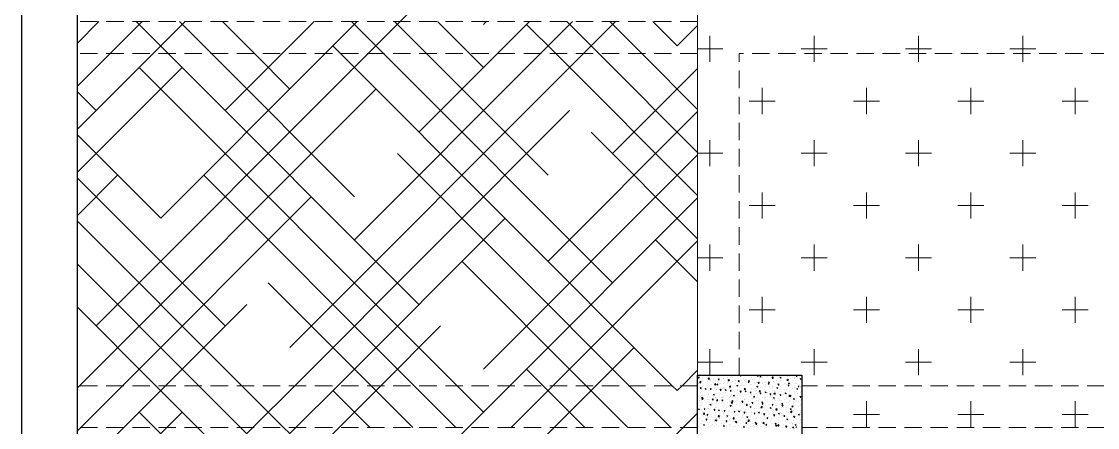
# Model space of a CAD drawing. Header units: millimetres. Extents: x 331487 to 517269, y 198509 to 399936.
# Drawn here: x 382806 to 390540, y 387249 to 390164 of the extents above; entities that cross this region are included whole.
import ezdxf

# ---------------------------------------------------------------- set-up
doc = ezdxf.new("R2010")
doc.units = ezdxf.units.MM
doc.header["$MEASUREMENT"] = 0
doc.linetypes.add('DASHED', pattern=[0.75, 0.5, -0.25])
doc.linetypes.add('DASHED2', pattern=[0.375, 0.25, -0.125])
doc.layers.add('9th_Sunk', color=251, linetype='DASHED', lineweight=5)
doc.layers.add('BEAM', color=1, linetype='Continuous', lineweight=5)
doc.layers.add('COLUMN', color=6, linetype='Continuous')

msp = doc.modelspace()

# ---------------------------------------------------------------- linework, layer by layer
at = {"layer": '9th_Sunk', "linetype": 'Continuous'}
for p, q in [((385528, 390164), (385816.8, 390452.9)), ((383205.7, 390007.3), (383362.4, 390164)), ((383441.8, 389934), (383671.8, 390164)), ((383860.9, 389934), (383630.9, 390164)), ((383751.2, 389934), (383981.2, 390164)), ((384170.2, 389934), (383940.2, 390164)), ((384479.6, 389934), (384249.6, 390164)), ((384679.2, 389934), (384909.2, 390164)), ((384988.6, 389934), (385218.6, 390164)), ((385407.7, 389934), (385177.7, 390164)), ((385298, 389934), (385528, 390164)), ((385717, 389934), (385487, 390164)), ((386026.4, 389934), (385796.4, 390164)), ((386126.2, 390143.6), (386146.7, 390164)), ((386226, 389934), (386456, 390164)), ((386645.1, 389934), (386435.6, 390143.6)), ((386535.4, 389934), (386765.4, 390164)), ((386954.5, 389934), (386724.5, 390164)), ((386844.7, 389934), (387074.7, 390164)), ((387263.8, 389934), (387033.8, 390164)), ((387518.3, 389988.9), (387343.2, 390164)), ((387518.3, 389988.9), (387665.1, 390135.7)), ((385098.3, 389934), (385043.5, 389988.9)), ((383205.7, 389697.9), (383441.8, 389934)), ((383205.7, 389388.5), (383751.2, 389934)), ((383342, 387978.1), (385298, 389934)), ((383806, 388751.5), (384988.6, 389934)), ((385662.2, 388132.7), (383860.9, 389934)), ((385198.1, 388906.1), (384170.2, 389934)), ((384270.1, 389524.8), (384679.2, 389934)), ((384734.1, 389679.5), (384479.6, 389934)), ((384734.1, 387823.4), (386844.7, 389934)), ((387483.3, 387549), (385098.3, 389934)), ((385198.1, 388596.8), (386535.4, 389934)), ((387054.3, 388287.4), (385407.7, 389934)), ((385662.2, 389370.2), (386226, 389934)), ((386590.2, 389060.8), (385717, 389934)), ((386126.2, 389834.2), (386026.4, 389934)), ((387665.1, 388914), (386645.1, 389934)), ((387665.1, 389223.4), (386954.5, 389934)), ((387665.1, 389532.7), (387263.8, 389934)), ((383205.7, 389079.2), (383960.7, 389834.2)), ((385936.5, 387549), (383651.3, 389834.2)), ((387054.3, 389215.5), (387665.1, 389826.3)), ((383342, 389524.8), (383205.7, 389661.2)), ((383222.3, 387549), (385352.8, 389679.5)), ((384769.1, 387549), (386744.9, 389524.8)), ((386590.2, 388442.1), (387665.1, 389517)), ((383806, 388751.5), (383205.7, 389351.8)), ((387665.1, 388604.6), (386899.6, 389370.2)), ((387174, 387549), (385507.5, 389215.5)), ((386126.2, 387668.7), (387665.1, 389207.6)), ((383205.7, 388769.8), (383496.7, 389060.8)), ((384270.1, 387978.1), (383205.7, 389042.4)), ((385627.2, 387549), (384115.4, 389060.8)), ((383531.7, 387549), (384888.8, 388906.1)), ((386315.9, 387549), (387665.1, 388898.3)), ((384389.7, 387549), (383205.7, 388733.1)), ((385078.5, 387549), (386280.9, 388751.5)), ((386625.3, 387549), (387665.1, 388588.9)), ((387665.1, 388295.3), (387363.6, 388596.8)), ((384080.4, 387549), (383205.7, 388423.7)), ((386864.6, 387549), (385971.5, 388442.1)), ((385317.8, 387549), (384579.4, 388287.4)), ((383771, 387549), (383205.7, 388114.4)), ((383841, 387549), (384424.7, 388132.7)), ((385387.8, 387549), (385816.8, 387978.1)), ((386934.6, 387549), (387209, 387823.4)), ((386555.2, 387549), (386435.6, 387668.7)), ((387553.3, 387549), (387665.1, 387660.8)), ((383205.7, 387532.4), (383222.3, 387549)), ((383231.7, 387249), (383531.7, 387549)), ((383541, 387249), (383841, 387549)), ((384071, 387249), (383771, 387549)), ((384380.4, 387249), (384080.4, 387549)), ((384689.7, 387249), (384389.7, 387549)), ((384469.1, 387249), (384769.1, 387549)), ((384778.5, 387249), (385078.5, 387549)), ((385087.8, 387249), (385387.8, 387549)), ((385617.8, 387249), (385317.8, 387549)), ((385927.2, 387249), (385627.2, 387549)), ((386126.2, 387359.3), (385936.5, 387549)), ((386015.9, 387249), (386315.9, 387549)), ((386325.3, 387249), (386625.3, 387549)), ((386855.2, 387249), (386555.2, 387549)), ((386634.6, 387249), (386934.6, 387549)), ((387164.6, 387249), (386864.6, 387549)), ((387474, 387249), (387174, 387549)), ((387518.3, 387514), (387483.3, 387549)), ((387518.3, 387514), (387553.3, 387549)), ((385308.4, 387249), (385043.5, 387514)), ((383761.6, 387249), (383651.3, 387359.3)), ((383850.4, 387249), (383960.7, 387359.3)), ((387562.7, 387249), (387665.1, 387351.5)), ((383205.7, 387223), (383231.7, 387249)), ((383205.7, 386913.7), (383541, 387249)), ((383205.7, 386604.3), (383850.4, 387249)), ((383342, 385503.2), (385087.8, 387249)), ((386121.6, 384889), (383761.6, 387249)), ((383806, 386276.6), (384778.5, 387249)), ((385662.2, 385657.9), (384071, 387249)), ((384270.1, 387050), (384469.1, 387249)), ((385198.1, 386431.3), (384380.4, 387249)), ((384734.1, 387204.7), (384689.7, 387249)), ((384734.1, 385348.5), (386634.6, 387249)), ((385662.2, 386895.3), (386015.9, 387249)), ((387054.3, 386740.6), (387562.7, 387249))]:
    msp.add_line(p, q, dxfattribs=at)
at = {"layer": 'BEAM', "ltscale": 750}
msp.add_line((387665.1, 387624), (387665.1, 395051.5), dxfattribs=at)
at = {"layer": 'BEAM', "linetype": 'DASHED2', "ltscale": 500}
for p, q in [((387665.1, 390164), (383205.7, 390164)), ((387665.1, 389934), (383205.7, 389934)), ((395120.1, 389934), (387965.1, 389934)), ((387965.1, 387624), (387965.1, 389934)), ((387665.1, 387549), (383205.7, 387549)), ((393590.1, 387549), (388415.1, 387549)), ((387665.1, 387249), (383205.7, 387249)), ((393590.1, 387249), (388415.1, 387249))]:
    msp.add_line(p, q, dxfattribs=at)
at = {"layer": 'BEAM', "color": 253, "linetype": 'Continuous', "ltscale": 750}
for p, q in [((387753.6, 389874.5), (387753.6, 390062)), ((388503.6, 389934), (388503.6, 390062)), ((389253.6, 389934), (389253.6, 390062)), ((390003.6, 389934), (390003.6, 390062)), ((387665.1, 389968.2), (387847.3, 389968.2)), ((388409.8, 389968.2), (388597.3, 389968.2)), ((389159.8, 389968.2), (389347.3, 389968.2)), ((389909.8, 389968.2), (390097.3, 389968.2)), ((388503.6, 389874.5), (388503.6, 389934)), ((389253.6, 389874.5), (389253.6, 389934)), ((390003.6, 389874.5), (390003.6, 389934)), ((388128.6, 389499.5), (388128.6, 389687)), ((388878.6, 389499.5), (388878.6, 389687)), ((389628.6, 389499.5), (389628.6, 389687)), ((390378.6, 389499.5), (390378.6, 389687)), ((388034.8, 389593.2), (388222.3, 389593.2)), ((388784.8, 389593.2), (388972.3, 389593.2)), ((389534.8, 389593.2), (389722.3, 389593.2)), ((390284.8, 389593.2), (390472.3, 389593.2)), ((387753.6, 389124.5), (387753.6, 389312)), ((388503.6, 389124.5), (388503.6, 389312)), ((389253.6, 389124.5), (389253.6, 389312)), ((390003.6, 389124.5), (390003.6, 389312)), ((387665.1, 389218.2), (387847.3, 389218.2)), ((388409.8, 389218.2), (388597.3, 389218.2)), ((389159.8, 389218.2), (389347.3, 389218.2)), ((389909.8, 389218.2), (390097.3, 389218.2)), ((388128.6, 388749.5), (388128.6, 388937)), ((388878.6, 388749.5), (388878.6, 388937)), ((389628.6, 388749.5), (389628.6, 388937)), ((390378.6, 388749.5), (390378.6, 388937)), ((388034.8, 388843.2), (388222.3, 388843.2)), ((388784.8, 388843.2), (388972.3, 388843.2)), ((389534.8, 388843.2), (389722.3, 388843.2)), ((390284.8, 388843.2), (390472.3, 388843.2)), ((387753.6, 388374.5), (387753.6, 388562)), ((388503.6, 388374.5), (388503.6, 388562)), ((389253.6, 388374.5), (389253.6, 388562)), ((390003.6, 388374.5), (390003.6, 388562)), ((387665.1, 388468.2), (387847.3, 388468.2)), ((388409.8, 388468.2), (388597.3, 388468.2)), ((389159.8, 388468.2), (389347.3, 388468.2)), ((389909.8, 388468.2), (390097.3, 388468.2)), ((388128.6, 387999.5), (388128.6, 388187)), ((388878.6, 387999.5), (388878.6, 388187)), ((389628.6, 387999.5), (389628.6, 388187)), ((390378.6, 387999.5), (390378.6, 388187)), ((388034.8, 388093.2), (388222.3, 388093.2)), ((388784.8, 388093.2), (388972.3, 388093.2)), ((389534.8, 388093.2), (389722.3, 388093.2)), ((390284.8, 388093.2), (390472.3, 388093.2)), ((387753.6, 387624.5), (387753.6, 387812)), ((388503.6, 387624.5), (388503.6, 387812)), ((389253.6, 387624.5), (389253.6, 387812)), ((390003.6, 387624.5), (390003.6, 387812)), ((387665.1, 387718.2), (387847.3, 387718.2)), ((388409.8, 387718.2), (388597.3, 387718.2)), ((389159.8, 387718.2), (389347.3, 387718.2)), ((389909.8, 387718.2), (390097.3, 387718.2)), ((388878.6, 387249.5), (388878.6, 387437)), ((389628.6, 387249.5), (389628.6, 387437)), ((390378.6, 387249.5), (390378.6, 387437)), ((388784.8, 387343.2), (388972.3, 387343.2)), ((389534.8, 387343.2), (389722.3, 387343.2)), ((390284.8, 387343.2), (390472.3, 387343.2))]:
    msp.add_line(p, q, dxfattribs=at)
at = {"layer": 'COLUMN'}
for p, q in [((382805.7, 395451.5), (382805.7, 362605.5)), ((383205.7, 395051.5), (383205.7, 362995.9)), ((387665.1, 387624), (388415.1, 387624)), ((387665.1, 387174), (387665.1, 387624)), ((388415.1, 387624), (388415.1, 387174))]:
    msp.add_line(p, q, dxfattribs=at)
at = {"layer": 'COLUMN', "color": 2, "linetype": 'Continuous'}
for p, q in [((387801.6, 387623.4), (387801.6, 387623.4)), ((387972.1, 387623), (387974.9, 387624)), ((387977.1, 387619.6), (387978.6, 387624)), ((388042.2, 387623.7), (388042.2, 387623.7)), ((388093.9, 387620.7), (388097.1, 387624)), ((388102.8, 387619.3), (388102.3, 387624)), ((388307.1, 387624), (388308.2, 387623.9)), ((388308.2, 387623.9), (388308.2, 387624)), ((388373.9, 387618.2), (388378.8, 387623.9)), ((388379.9, 387617.7), (388378.7, 387623.9)), ((387665.1, 387568.3), (387667.4, 387569.2)), ((387665.1, 387563.3), (387665.4, 387563.1)), ((387665.3, 387563.1), (387667.4, 387569.2)), ((387666.7, 387546.2), (387666.7, 387546.2)), ((387670.2, 387575), (387670.2, 387575)), ((387670.5, 387605.7), (387675.4, 387611.5)), ((387670.5, 387605.7), (387676.5, 387605.2)), ((387676.5, 387605.2), (387675.4, 387611.5)), ((387679.6, 387569.3), (387679.6, 387569.3)), ((387680.3, 387572.9), (387688.1, 387581)), ((387680.3, 387572.9), (387689.2, 387571.6)), ((387681.5, 387620.1), (387681.5, 387620.1)), ((387689.2, 387571.6), (387688.1, 387581.1)), ((387693, 387585.6), (387693, 387585.6)), ((387698.6, 387576.7), (387698.6, 387576.7)), ((387699.8, 387610), (387699.8, 387610)), ((387702.5, 387586.2), (387702.5, 387586.2)), ((387703.5, 387547.3), (387703.5, 387547.3)), ((387723.5, 387572.7), (387723.5, 387572.7)), ((387729.9, 387554.5), (387729.9, 387554.5)), ((387737.9, 387579.3), (387737.9, 387579.3)), ((387742.3, 387599.4), (387747.1, 387605.2)), ((387742.3, 387599.4), (387748.2, 387598.9)), ((387744.4, 387598.7), (387751.4, 387601.4)), ((387744.4, 387598.7), (387749.4, 387595.4)), ((387748.2, 387598.9), (387747.1, 387605.2)), ((387748.7, 387550.4), (387748.7, 387550.4)), ((387749.4, 387595.4), (387751.4, 387601.4)), ((387749.9, 387583.7), (387749.9, 387583.7)), ((387751.1, 387617), (387751.1, 387617)), ((387754.9, 387557.8), (387754.9, 387557.8)), ((387755.8, 387583.9), (387755.8, 387583.9)), ((387756.2, 387593.9), (387756.2, 387593.9)), ((387761.8, 387557.3), (387761.8, 387557.3)), ((387776.9, 387570.5), (387776.9, 387570.5)), ((387781.2, 387597.2), (387781.2, 387597.2)), ((387787, 387556.4), (387794.8, 387564.5)), ((387787, 387556.4), (387795.9, 387555)), ((387792.8, 387562.8), (387792.8, 387562.8)), ((387795.9, 387555), (387794.8, 387564.5)), ((387796.2, 387589.3), (387796.2, 387589.3)), ((387799.2, 387556.8), (387799.2, 387556.8)), ((387800.4, 387590.1), (387800.4, 387590.1)), ((387804.1, 387558.5), (387811.1, 387561.2)), ((387804.1, 387558.5), (387809.1, 387555.1)), ((387809.1, 387555.1), (387811.1, 387561.2)), ((387809.2, 387581.7), (387809.2, 387581.7)), ((387814, 387593.2), (387818.8, 387598.9)), ((387814, 387593.2), (387820, 387592.6)), ((387820, 387592.6), (387818.8, 387598.9)), ((387819.1, 387602.2), (387819.1, 387602.2)), ((387820.2, 387567.3), (387820.2, 387567.3)), ((387830.3, 387568.2), (387830.3, 387568.2)), ((387851.1, 387564.3), (387851.1, 387564.3)), ((387852.4, 387597.6), (387852.4, 387597.6)), ((387854.5, 387599.3), (387854.5, 387599.3)), ((387855.9, 387571.1), (387855.9, 387571.1)), ((387862.6, 387579.4), (387862.6, 387579.4)), ((387878.5, 387577.4), (387878.5, 387577.4)), ((387881, 387574.4), (387881, 387574.4)), ((387882.2, 387610.5), (387882.2, 387610.5)), ((387883.7, 387566), (387883.7, 387566)), ((387885.7, 387586.9), (387890.5, 387592.6)), ((387885.7, 387586.9), (387891.7, 387586.4)), ((387888.1, 387590.7), (387895.1, 387593.4)), ((387888.1, 387590.7), (387893.1, 387587.4)), ((387891.7, 387586.4), (387890.5, 387592.6)), ((387893.1, 387587.4), (387895.1, 387593.4)), ((387893.7, 387539.8), (387901.5, 387547.9)), ((387902.6, 387538.5), (387901.5, 387548)), ((387902.5, 387571.4), (387902.5, 387571.4)), ((387903.7, 387604.7), (387903.7, 387604.7)), ((387907.3, 387613.8), (387907.3, 387613.8)), ((387912.8, 387609.3), (387912.8, 387609.3)), ((387916, 387577.1), (387916, 387577.1)), ((387918.8, 387579.4), (387918.8, 387579.4)), ((387936.8, 387587.4), (387936.8, 387587.4)), ((387937.1, 387563.7), (387937.1, 387563.7)), ((387945.1, 387618.8), (387945.1, 387618.8)), ((387947.8, 387550.5), (387954.8, 387553.1)), ((387947.8, 387550.5), (387952.8, 387547.1)), ((387952.8, 387547.1), (387954.8, 387553.1)), ((387953, 387577.8), (387953, 387577.8)), ((387954.2, 387611.1), (387954.2, 387611.1)), ((387955.7, 387548.2), (387955.7, 387548.2)), ((387957.4, 387580.6), (387962.3, 387586.4)), ((387957.4, 387580.6), (387963.4, 387580.1)), ((387963.4, 387580.1), (387962.3, 387586.4)), ((387969.4, 387574.9), (387969.4, 387574.9)), ((387971.2, 387619.3), (387971.2, 387619.3)), ((387972.1, 387623), (387977.1, 387619.6)), ((387975, 387552.4), (387975, 387552.4)), ((387980.7, 387551.5), (387980.7, 387551.5)), ((387982, 387587.7), (387982, 387587.7)), ((387990.4, 387561.5), (387990.4, 387561.5)), ((387995.1, 387597.4), (387995.1, 387597.4)), ((388003.7, 387552), (388003.7, 387552)), ((388004.9, 387585.3), (388004.9, 387585.3)), ((388006.2, 387618.6), (388006.2, 387618.6)), ((388007, 387591), (388007, 387591)), ((388018.6, 387556.5), (388018.6, 387556.5)), ((388022.7, 387572.6), (388022.7, 387572.6)), ((388029.2, 387574.3), (388034, 387580.1)), ((388029.2, 387574.3), (388035.2, 387573.8)), ((388031.8, 387582.7), (388038.8, 387585.4)), ((388031.8, 387582.7), (388036.8, 387579.4)), ((388033.3, 387562.4), (388033.3, 387562.4)), ((388035.2, 387573.8), (388034, 387580.1)), ((388036.8, 387579.4), (388038.8, 387585.4)), ((388043.8, 387559.2), (388043.8, 387559.2)), ((388044.9, 387596), (388044.9, 387596)), ((388053.4, 387607.4), (388053.4, 387607.4)), ((388055.1, 387559), (388055.1, 387559)), ((388056.3, 387592.3), (388056.3, 387592.3)), ((388076.1, 387570.4), (388076.1, 387570.4)), ((388081.7, 387564.8), (388081.7, 387564.8)), ((388091.6, 387572.4), (388091.6, 387572.4)), ((388093.9, 387620.7), (388102.8, 387619.3)), ((388095.6, 387621.5), (388095.6, 387621.5)), ((388097.2, 387556.9), (388097.2, 387556.9)), ((388100.9, 387568.1), (388105.7, 387573.8)), ((388100.9, 387568.1), (388106.9, 387567.5)), ((388105.6, 387565.4), (388105.6, 387565.4)), ((388106.9, 387567.5), (388105.7, 387573.8)), ((388106.8, 387598.7), (388106.8, 387598.7)), ((388106.8, 387568.1), (388106.8, 387568.1)), ((388108.1, 387604.3), (388108.1, 387604.3)), ((388111.8, 387617.4), (388111.8, 387617.4)), ((388115.8, 387615), (388122.8, 387617.7)), ((388115.8, 387615), (388120.8, 387611.6)), ((388120.8, 387611.6), (388122.8, 387617.7)), ((388129.5, 387568.1), (388129.5, 387568.1)), ((388133.1, 387607.6), (388133.1, 387607.6)), ((388144.7, 387573.1), (388144.7, 387573.1)), ((388149, 387619.2), (388149, 387619.2)), ((388150, 387582.4), (388150, 387582.4)), ((388150.6, 387554.7), (388150.6, 387554.7)), ((388157.5, 387572.9), (388157.5, 387572.9)), ((388158.7, 387606.2), (388158.7, 387606.2)), ((388171, 387612.6), (388171, 387612.6)), ((388172.6, 387561.8), (388177.4, 387567.5)), ((388172.6, 387561.8), (388178.6, 387561.3)), ((388175.5, 387574.7), (388182.5, 387577.4)), ((388175.5, 387574.7), (388180.5, 387571.3)), ((388178.6, 387561.3), (388177.4, 387567.5)), ((388180.5, 387571.3), (388182.5, 387577.4)), ((388182.9, 387565.9), (388182.9, 387565.9)), ((388200.6, 387604.1), (388208.4, 387612.3)), ((388200.6, 387604.1), (388209.5, 387602.8)), ((388202.4, 387617), (388202.4, 387617)), ((388204, 387552.4), (388204, 387552.4)), ((388207.6, 387546.7), (388207.6, 387546.7)), ((388207.8, 387581.4), (388207.8, 387581.4)), ((388208.3, 387592.4), (388208.3, 387592.4)), ((388209.5, 387602.8), (388208.4, 387612.3)), ((388208.9, 387580), (388208.9, 387580)), ((388210.1, 387613.3), (388210.1, 387613.3)), ((388232.8, 387584.7), (388232.8, 387584.7)), ((388234.1, 387620.9), (388234.1, 387620.9)), ((388236.3, 387563.6), (388236.3, 387563.6)), ((388244.4, 387555.5), (388249.2, 387561.3)), ((388244.4, 387555.5), (388250.3, 387555)), ((388244.4, 387550.3), (388244.4, 387550.3)), ((388250.3, 387555), (388249.2, 387561.3)), ((388255.7, 387614.7), (388255.7, 387614.7)), ((388257.4, 387550.2), (388257.4, 387550.2)), ((388258.2, 387553.1), (388258.2, 387553.1)), ((388259.4, 387586.4), (388259.4, 387586.4)), ((388259.6, 387607), (388266.6, 387609.6)), ((388259.6, 387607), (388264.5, 387603.6)), ((388260.6, 387619.7), (388260.6, 387619.7)), ((388264.5, 387603.6), (388266.6, 387609.6)), ((388266.6, 387602.4), (388266.6, 387602.4)), ((388270.7, 387589.7), (388270.7, 387589.7)), ((388289.7, 387561.4), (388289.7, 387561.4)), ((388307.4, 387587.6), (388315.1, 387595.7)), ((388307.4, 387587.6), (388316.3, 387586.2)), ((388307.6, 387558.6), (388307.6, 387558.6)), ((388309.1, 387612.5), (388309.1, 387612.5)), ((388310.1, 387560.6), (388310.1, 387560.6)), ((388310.7, 387547.9), (388310.7, 387547.9)), ((388311.3, 387593.9), (388311.3, 387593.9)), ((388316.3, 387586.2), (388315.2, 387595.7)), ((388316.1, 387549.2), (388320.9, 387555)), ((388316.1, 387549.2), (388322.1, 387548.7)), ((388319.2, 387566.7), (388326.3, 387569.4)), ((388319.2, 387566.7), (388324.2, 387563.3)), ((388320.8, 387552.8), (388320.8, 387552.8)), ((388322.1, 387548.7), (388320.9, 387555)), ((388324.2, 387563.3), (388326.2, 387569.4)), ((388324.9, 387612.4), (388324.9, 387612.4)), ((388332.6, 387561.9), (388332.6, 387561.9)), ((388333.9, 387598), (388333.9, 387598)), ((388343, 387559.1), (388343, 387559.1)), ((388358.9, 387601.3), (388358.9, 387601.3)), ((388361.4, 387567.6), (388361.4, 387567.6)), ((388362.5, 387610.2), (388362.5, 387610.2)), ((388362.7, 387600.9), (388362.7, 387600.9)), ((388370.5, 387566.9), (388370.5, 387566.9)), ((388373.9, 387618.2), (388379.9, 387617.7)), ((388379.1, 387562.8), (388379.1, 387562.8)), ((388383.2, 387622.4), (388383.2, 387622.4)), ((388387.8, 387543), (388392.6, 387548.7)), ((388393.8, 387542.4), (388392.6, 387548.7)), ((388396.4, 387556.8), (388396.4, 387556.8)), ((388396.8, 387606.3), (388396.8, 387606.3)), ((388403.3, 387598.9), (388410.3, 387601.6)), ((388403.3, 387598.9), (388408.2, 387595.6)), ((388408.2, 387595.6), (388410.3, 387601.6)), ((388411.9, 387574), (388411.9, 387574)), ((388413.2, 387607.3), (388413.2, 387607.3)), ((388414.1, 387571), (388415.1, 387572.1)), ((388414.1, 387571), (388415.1, 387570.9)), ((387677.3, 387475.6), (387677.3, 387475.6)), ((387682.6, 387535.3), (387682.6, 387535.3)), ((387683.4, 387502.3), (387683.4, 387502.3)), ((387684.2, 387470.8), (387684.2, 387470.8)), ((387684.4, 387530.5), (387689.2, 387536.2)), ((387684.4, 387530.5), (387690.4, 387530)), ((387690.4, 387530), (387689.2, 387536.2)), ((387694.9, 387476.8), (387694.9, 387476.8)), ((387696.1, 387510.1), (387696.1, 387510.1)), ((387697.4, 387543.4), (387697.4, 387543.4)), ((387702.3, 387478.9), (387702.3, 387478.9)), ((387703.6, 387515.1), (387703.6, 387515.1)), ((387716.5, 387482), (387716.5, 387482)), ((387720.1, 387526.2), (387727.1, 387528.9)), ((387720.1, 387526.2), (387725, 387522.9)), ((387725, 387522.9), (387727.1, 387528.9)), ((387728.6, 387518.3), (387728.6, 387518.3)), ((387735.9, 387533.1), (387735.9, 387533.1)), ((387737.5, 387468.5), (387737.5, 387468.5)), ((387740.2, 387483.9), (387740.2, 387483.9)), ((387741.7, 387512.3), (387741.7, 387512.3)), ((387746.3, 387483.9), (387746.3, 387483.9)), ((387747.5, 387517.1), (387747.5, 387517.1)), ((387756.1, 387524.2), (387761, 387530)), ((387756.1, 387524.2), (387762.1, 387523.7)), ((387762.1, 387523.7), (387761, 387530)), ((387766.5, 387523.3), (387766.5, 387523.3)), ((387769.8, 387479.7), (387769.8, 387479.7)), ((387779.8, 387486), (387786.8, 387488.6)), ((387779.8, 387486), (387784.7, 387482.6)), ((387784.7, 387482.6), (387786.8, 387488.6)), ((387789.3, 387530.8), (387789.3, 387530.8)), ((387796.8, 387490.3), (387796.8, 387490.3)), ((387798, 387523.5), (387798, 387523.5)), ((387800, 387522.3), (387800, 387522.3)), ((387803.3, 387492.2), (387803.3, 387492.2)), ((387823.2, 387477.5), (387823.2, 387477.5)), ((387827.9, 387517.9), (387832.7, 387523.7)), ((387827.9, 387517.9), (387833.8, 387517.4)), ((387828.4, 387495.5), (387828.4, 387495.5)), ((387829.6, 387531.6), (387829.6, 387531.6)), ((387833.8, 387517.4), (387832.7, 387523.7)), ((387842.7, 387528.6), (387842.7, 387528.6)), ((387848.7, 387497.8), (387848.7, 387497.8)), ((387849.9, 387531), (387849.9, 387531)), ((387854.2, 387472.7), (387854.2, 387472.7)), ((387854.7, 387534.9), (387854.7, 387534.9)), ((387858.4, 387532.3), (387858.4, 387532.3)), ((387863.8, 387518.2), (387870.8, 387520.9)), ((387863.8, 387518.2), (387868.8, 387514.9)), ((387866.2, 387500.5), (387866.2, 387500.5)), ((387868.8, 387514.8), (387870.8, 387520.9)), ((387876.6, 387475.2), (387876.6, 387475.2)), ((387892.5, 387539.9), (387892.5, 387539.9)), ((387893.7, 387539.8), (387902.6, 387538.5)), ((387896.1, 387526.3), (387896.1, 387526.3)), ((387898.8, 387471.5), (387898.8, 387471.5)), ((387899.6, 387511.7), (387904.4, 387517.4)), ((387899.6, 387511.7), (387905.6, 387511.1)), ((387900.1, 387504.8), (387900.1, 387504.8)), ((387901.3, 387538.1), (387901.3, 387538.1)), ((387903.1, 387469.4), (387903.1, 387469.4)), ((387905.6, 387511.1), (387904.4, 387517.4)), ((387912.5, 387482.7), (387912.5, 387482.7)), ((387916.7, 387542.4), (387916.7, 387542.4)), ((387923.5, 387477.9), (387930.5, 387480.6)), ((387923.5, 387477.9), (387928.4, 387474.6)), ((387928.1, 387472.7), (387928.1, 387472.7)), ((387928.4, 387474.6), (387930.5, 387480.6)), ((387929.4, 387508.8), (387929.4, 387508.8)), ((387930, 387473), (387930, 387473)), ((387949.4, 387477.9), (387949.4, 387477.9)), ((387949.5, 387524.1), (387949.5, 387524.1)), ((387950.6, 387511.2), (387950.6, 387511.2)), ((387951.8, 387544.5), (387951.8, 387544.5)), ((387954.4, 387512.1), (387954.4, 387512.1)), ((387966, 387477.6), (387966, 387477.6)), ((387970.9, 387492.7), (387970.9, 387492.7)), ((387971.3, 387505.4), (387976.1, 387511.1)), ((387971.3, 387505.4), (387977.3, 387504.9)), ((387977.3, 387504.9), (387976.1, 387511.1)), ((387983.4, 387470.7), (387983.4, 387470.7)), ((387992.3, 387517.1), (387992.3, 387517.1)), ((387994.8, 387470.7), (387994.8, 387470.7)), ((388000.4, 387523.3), (388008.2, 387531.4)), ((388000.5, 387523.3), (388009.4, 387521.9)), ((388001.3, 387485.4), (388001.3, 387485.4)), ((388002.5, 387518.7), (388002.5, 387518.7)), ((388002.8, 387521.8), (388002.8, 387521.8)), ((388007.5, 387510.2), (388014.5, 387512.9)), ((388007.5, 387510.2), (388012.5, 387506.8)), ((388009.4, 387521.9), (388008.2, 387531.4)), ((388012.5, 387506.8), (388014.5, 387512.9)), ((388029.1, 387486), (388029.1, 387486)), ((388029.2, 387502.7), (388029.2, 387502.7)), ((388036.8, 387468.4), (388036.8, 387468.4)), ((388043, 387499.1), (388047.9, 387504.9)), ((388043, 387499.1), (388049, 387498.6)), ((388049, 387498.6), (388047.9, 387504.9)), ((388052.6, 387492.4), (388052.6, 387492.4)), ((388053.1, 387480.8), (388053.1, 387480.8)), ((388053.9, 387525.7), (388053.9, 387525.7)), ((388054.2, 387489.3), (388054.2, 387489.3)), ((388055.4, 387525.4), (388055.4, 387525.4)), ((388056.2, 387519.5), (388056.2, 387519.5)), ((388067.2, 387469.9), (388074.2, 387472.6)), ((388067.2, 387469.9), (388072.2, 387466.6)), ((388072.2, 387466.6), (388074.2, 387472.6)), ((388080.5, 387528.7), (388080.5, 387528.7)), ((388087.5, 387512.7), (388087.5, 387512.7)), ((388091.5, 387542.4), (388098.5, 387545.1)), ((388091.5, 387542.4), (388096.5, 387539.1)), ((388092, 387494.2), (388092, 387494.2)), ((388096.5, 387539.1), (388098.5, 387545.1)), ((388103.1, 387498.8), (388103.1, 387498.8)), ((388104.4, 387532.1), (388104.4, 387532.1)), ((388107.2, 387506.7), (388115, 387514.8)), ((388107.2, 387506.7), (388116.1, 387505.4)), ((388109.6, 387517.3), (388109.6, 387517.3)), ((388111.5, 387490.8), (388111.5, 387490.8)), ((388114.8, 387492.8), (388119.6, 387498.6)), ((388114.8, 387492.8), (388120.8, 387492.3)), ((388116.1, 387505.4), (388115, 387514.9)), ((388118.3, 387533.7), (388118.3, 387533.7)), ((388120.8, 387492.3), (388119.6, 387498.6)), ((388145.8, 387522.7), (388145.8, 387522.7)), ((388151.2, 387502.2), (388158.2, 387504.9)), ((388151.2, 387502.2), (388156.2, 387498.8)), ((388153.9, 387473.1), (388153.9, 387473.1)), ((388155.1, 387506.3), (388155.1, 387506.3)), ((388155.2, 387502.6), (388155.2, 387502.6)), ((388156.2, 387498.8), (388158.2, 387504.9)), ((388156.3, 387539.6), (388156.3, 387539.6)), ((388163, 387515), (388163, 387515)), ((388169.8, 387500.8), (388169.8, 387500.8)), ((388180.2, 387505.9), (388180.2, 387505.9)), ((388181.5, 387542), (388181.5, 387542)), ((388186.5, 387486.6), (388191.3, 387492.3)), ((388186.5, 387486.6), (388192.5, 387486)), ((388192.5, 387486), (388191.3, 387492.3)), ((388191.8, 387471.4), (388191.8, 387471.4)), ((388204.1, 387532.7), (388204.1, 387532.7)), ((388205.2, 387480.1), (388205.2, 387480.1)), ((388206.4, 387513.4), (388206.4, 387513.4)), ((388206.5, 387545.3), (388206.5, 387545.3)), ((388213.9, 387490.2), (388221.7, 387498.3)), ((388213.9, 387490.2), (388222.8, 387488.8)), ((388216.4, 387512.8), (388216.4, 387512.8)), ((388218.1, 387510.8), (388218.1, 387510.8)), ((388222.8, 387488.8), (388221.7, 387498.3)), ((388228.1, 387510.8), (388228.1, 387510.8)), ((388235.2, 387534.4), (388242.2, 387537.1)), ((388235.2, 387534.4), (388240.2, 387531.1)), ((388240.2, 387531.1), (388242.2, 387537.1)), ((388255, 387479.7), (388255, 387479.7)), ((388255.7, 387486.5), (388255.7, 387486.5)), ((388256.9, 387519.8), (388256.9, 387519.8)), ((388258.2, 387480.3), (388263, 387486)), ((388258.2, 387480.3), (388264.2, 387479.8)), ((388262.5, 387542.8), (388262.5, 387542.8)), ((388264.2, 387479.8), (388263, 387486)), ((388266.3, 387475.8), (388266.3, 387475.8)), ((388269.8, 387510.5), (388269.8, 387510.5)), ((388280, 387483), (388280, 387483)), ((388281.3, 387519.2), (388281.3, 387519.2)), ((388286.4, 387520.8), (388286.4, 387520.8)), ((388294.9, 387494.2), (388301.9, 387496.9)), ((388294.9, 387494.2), (388299.9, 387490.8)), ((388299.9, 387490.8), (388301.9, 387496.9)), ((388306.3, 387522.4), (388306.3, 387522.4)), ((388307.7, 387494), (388307.7, 387494)), ((388308.9, 387527.3), (388308.9, 387527.3)), ((388317.9, 387488), (388317.9, 387488)), ((388320.6, 387473.6), (388328.4, 387481.7)), ((388320.6, 387473.6), (388329.5, 387472.3)), ((388323.1, 387508.3), (388323.1, 387508.3)), ((388324.6, 387485.8), (388324.6, 387485.8)), ((388329.5, 387472.3), (388328.4, 387481.7)), ((388330, 387474), (388334.8, 387479.8)), ((388330, 387474), (388335.9, 387473.5)), ((388335.9, 387473.5), (388334.8, 387479.8)), ((388344.2, 387527.4), (388344.2, 387527.4)), ((388344.7, 387530.8), (388344.7, 387530.8)), ((388359, 387501), (388359, 387501)), ((388360.2, 387534.3), (388360.2, 387534.3)), ((388364.1, 387545.7), (388364.1, 387545.7)), ((388376.5, 387506), (388376.5, 387506)), ((388378.9, 387526.4), (388385.9, 387529.1)), ((388378.9, 387526.4), (388383.9, 387523.1)), ((388381, 387496.3), (388381, 387496.3)), ((388382.9, 387495.8), (388382.9, 387495.8)), ((388383.9, 387523.1), (388385.9, 387529.1)), ((388387.8, 387543), (388393.8, 387542.4)), ((388401.7, 387467.7), (388406.5, 387473.5)), ((388403.1, 387540.8), (388403.1, 387540.8)), ((388406, 387499.6), (388406, 387499.6)), ((388407.7, 387467.2), (388406.5, 387473.5)), ((388407.3, 387535.7), (388407.3, 387535.7)), ((388408.3, 387474.2), (388408.3, 387474.2)), ((388409.5, 387507.4), (388409.5, 387507.4)), ((388410.7, 387540.7), (388410.7, 387540.7)), ((387676, 387439.5), (387676, 387439.5)), ((387679.3, 387442.7), (387679.3, 387442.7)), ((387687.5, 387405), (387687.5, 387405)), ((387692.5, 387410.2), (387692.5, 387410.2)), ((387693.5, 387459), (387701.3, 387467.1)), ((387693.5, 387459), (387702.4, 387457.6)), ((387693.7, 387443.5), (387693.7, 387443.5)), ((387695.7, 387453.7), (387702.7, 387456.4)), ((387695.7, 387453.7), (387700.7, 387450.3)), ((387696.6, 387431.2), (387696.6, 387431.2)), ((387698.3, 387455.3), (387703.1, 387461)), ((387698.3, 387455.3), (387704.3, 387454.8)), ((387700.7, 387450.3), (387702.7, 387456.4)), ((387702.4, 387457.6), (387701.3, 387467.1)), ((387704.3, 387454.7), (387703.1, 387461)), ((387703.2, 387420.7), (387703.2, 387420.7)), ((387713.9, 387444.5), (387713.9, 387444.5)), ((387737.6, 387452.7), (387737.6, 387452.7)), ((387743.8, 387417.3), (387743.8, 387417.3)), ((387745.1, 387450.6), (387745.1, 387450.6)), ((387750, 387428.9), (387750, 387428.9)), ((387750.7, 387413.3), (387750.7, 387413.3)), ((387755.4, 387413.4), (387762.4, 387416.1)), ((387755.4, 387413.4), (387760.4, 387410.1)), ((387760.4, 387410.1), (387762.4, 387416.1)), ((387761.6, 387430.7), (387761.6, 387430.7)), ((387770, 387449), (387774.8, 387454.7)), ((387770, 387449), (387776, 387448.5)), ((387776, 387448.5), (387774.8, 387454.7)), ((387775.7, 387416.6), (387775.7, 387416.6)), ((387777, 387452.8), (387777, 387452.8)), ((387790.9, 387466.3), (387790.9, 387466.3)), ((387794.3, 387423.7), (387794.3, 387423.7)), ((387795.6, 387457), (387795.6, 387457)), ((387795.9, 387462.7), (387795.9, 387462.7)), ((387799.7, 387395.7), (387799.7, 387395.7)), ((387800.3, 387442.4), (387808, 387450.5)), ((387800.3, 387442.4), (387809.2, 387441)), ((387802, 387456.1), (387802, 387456.1)), ((387803.3, 387426.6), (387803.3, 387426.6)), ((387809.2, 387441), (387808.1, 387450.5)), ((387813.6, 387421.6), (387813.6, 387421.6)), ((387819.9, 387440.7), (387819.9, 387440.7)), ((387839.4, 387445.7), (387846.4, 387448.4)), ((387839.4, 387445.7), (387844.4, 387442.3)), ((387839.9, 387461), (387839.9, 387461)), ((387841.7, 387442.7), (387846.6, 387448.5)), ((387841.7, 387442.7), (387847.7, 387442.2)), ((387844.3, 387464), (387844.3, 387464)), ((387844.4, 387442.3), (387846.4, 387448.4)), ((387845.1, 387397.9), (387845.1, 387397.9)), ((387846.3, 387431.2), (387846.3, 387431.2)), ((387847.7, 387442.2), (387846.6, 387448.5)), ((387847.5, 387464.5), (387847.5, 387464.5)), ((387856.7, 387424.4), (387856.7, 387424.4)), ((387858.1, 387405.7), (387858.1, 387405.7)), ((387875.5, 387393.8), (387875.5, 387393.8)), ((387876.8, 387429.9), (387876.8, 387429.9)), ((387878.2, 387450.7), (387878.2, 387450.7)), ((387896.4, 387404.9), (387896.4, 387404.9)), ((387897.6, 387438.2), (387897.6, 387438.2)), ((387897.7, 387461.8), (387897.7, 387461.8)), ((387899.1, 387405.4), (387906.1, 387408.1)), ((387899.1, 387405.4), (387904.1, 387402.1)), ((387901.8, 387433.2), (387901.8, 387433.2)), ((387904.1, 387402.1), (387906.1, 387408.1)), ((387907, 387425.9), (387914.8, 387434)), ((387907, 387425.9), (387915.9, 387424.5)), ((387910.1, 387422.1), (387910.1, 387422.1)), ((387913.4, 387398.8), (387913.4, 387398.8)), ((387913.5, 387436.4), (387918.3, 387442.2)), ((387913.5, 387436.4), (387919.5, 387435.9)), ((387915.9, 387424.5), (387914.8, 387434)), ((387916.4, 387415.7), (387916.4, 387415.7)), ((387919.4, 387435.9), (387918.3, 387442.2)), ((387936.5, 387460.7), (387936.5, 387460.7)), ((387939.7, 387438.2), (387939.7, 387438.2)), ((387946.9, 387411.3), (387946.9, 387411.3)), ((387948.1, 387444.6), (387948.1, 387444.6)), ((387951.1, 387459.5), (387951.1, 387459.5)), ((387963.5, 387419.9), (387963.5, 387419.9)), ((387974.7, 387425.7), (387974.7, 387425.7)), ((387976.5, 387407.1), (387976.5, 387407.1)), ((387983.2, 387437.7), (387990.2, 387440.4)), ((387983.2, 387437.7), (387988.1, 387434.3)), ((387985.2, 387430.2), (387990, 387435.9)), ((387985.2, 387430.2), (387991.2, 387429.7)), ((387988.1, 387434.3), (387990.2, 387440.4)), ((387991.2, 387429.6), (387990, 387435.9)), ((387998.9, 387418.8), (387998.9, 387418.8)), ((388000.1, 387452.1), (388000.1, 387452.1)), ((388001.6, 387410.4), (388001.6, 387410.4)), ((388002.8, 387446.5), (388002.8, 387446.5)), ((388004.5, 387457.3), (388004.5, 387457.3)), ((388013.7, 387409.3), (388021.5, 387417.4)), ((388013.7, 387409.3), (388022.6, 387407.9)), ((388016.9, 387417.6), (388016.9, 387417.6)), ((388022.6, 387407.9), (388021.5, 387417.4)), ((388027.9, 387449.8), (388027.9, 387449.8)), ((388033, 387435.8), (388033, 387435.8)), ((388039.4, 387415.4), (388039.4, 387415.4)), ((388042.9, 387397.4), (388049.9, 387400.1)), ((388042.9, 387397.4), (388047.8, 387394.1)), ((388047.8, 387394.1), (388049.9, 387400.1)), ((388049, 387392.6), (388049, 387392.6)), ((388050.2, 387425.9), (388050.2, 387425.9)), ((388051.4, 387459.2), (388051.4, 387459.2)), ((388056.9, 387423.9), (388061.7, 387429.6)), ((388056.9, 387423.9), (388062.9, 387423.4)), ((388057.8, 387455), (388057.8, 387455)), ((388062.9, 387423.4), (388061.7, 387429.6)), ((388065.7, 387454.8), (388065.7, 387454.8)), ((388070.2, 387415.4), (388070.2, 387415.4)), ((388090.1, 387466.2), (388090.1, 387466.2)), ((388091.3, 387445.8), (388091.3, 387445.8)), ((388099.5, 387399), (388099.5, 387399)), ((388100.7, 387432.3), (388100.7, 387432.3)), ((388101.9, 387465.6), (388101.9, 387465.6)), ((388102.6, 387423.7), (388102.6, 387423.7)), ((388111.2, 387452.8), (388111.2, 387452.8)), ((388120.4, 387392.8), (388128.2, 387400.9)), ((388120.4, 387392.8), (388129.3, 387391.4)), ((388123.6, 387413.1), (388123.6, 387413.1)), ((388126.9, 387429.7), (388133.9, 387432.4)), ((388126.9, 387429.7), (388131.8, 387426.3)), ((388127.6, 387427), (388127.6, 387427)), ((388129.3, 387391.4), (388128.2, 387400.9)), ((388128.7, 387417.6), (388133.5, 387423.4)), ((388128.7, 387417.6), (388134.6, 387417.1)), ((388128.9, 387463.1), (388128.9, 387463.1)), ((388131.8, 387426.3), (388133.9, 387432.4)), ((388134.6, 387417.1), (388133.5, 387423.4)), ((388139.2, 387392.5), (388139.2, 387392.5)), ((388143.5, 387463.9), (388143.5, 387463.9)), ((388145.5, 387396.1), (388145.5, 387396.1)), ((388149.7, 387455.8), (388149.7, 387455.8)), ((388151.4, 387406.5), (388151.4, 387406.5)), ((388152.7, 387439.8), (388152.7, 387439.8)), ((388153.9, 387466.4), (388153.9, 387466.4)), ((388164.6, 387450.5), (388164.6, 387450.5)), ((388165.5, 387432), (388165.5, 387432)), ((388177, 387410.9), (388177, 387410.9)), ((388186.6, 387389.4), (388193.6, 387392.1)), ((388191.5, 387386.1), (388193.6, 387392.1)), ((388196.9, 387461.7), (388196.9, 387461.7)), ((388200.4, 387411.3), (388205.2, 387417.1)), ((388200.4, 387411.3), (388206.4, 387410.8)), ((388202.3, 387400.8), (388202.3, 387400.8)), ((388202.8, 387413.5), (388202.8, 387413.5)), ((388203.8, 387406.1), (388203.8, 387406.1)), ((388204, 387446.8), (388204, 387446.8)), ((388206.4, 387410.8), (388205.2, 387417.1)), ((388208, 387465.8), (388208, 387465.8)), ((388210.9, 387461.9), (388217.9, 387464.6)), ((388210.9, 387461.9), (388215.9, 387458.6)), ((388215.9, 387458.6), (388217.9, 387464.6)), ((388218, 387448.3), (388218, 387448.3)), ((388227.4, 387404.1), (388227.4, 387404.1)), ((388228.6, 387440.3), (388228.6, 387440.3)), ((388230.4, 387408.6), (388230.4, 387408.6)), ((388250.3, 387459.4), (388250.3, 387459.4)), ((388253.3, 387419.9), (388253.3, 387419.9)), ((388253.7, 387443.6), (388253.7, 387443.6)), ((388254.5, 387453.2), (388254.5, 387453.2)), ((388262.2, 387416.1), (388262.2, 387416.1)), ((388265.2, 387409.1), (388265.2, 387409.1)), ((388270.6, 387421.7), (388277.6, 387424.4)), ((388270.6, 387421.7), (388275.6, 387418.3)), ((388271.4, 387446), (388271.4, 387446)), ((388272.1, 387405.1), (388276.9, 387410.8)), ((388272.1, 387405.1), (388278.1, 387404.6)), ((388275.6, 387418.3), (388277.6, 387424.4)), ((388278.1, 387404.5), (388276.9, 387410.8)), ((388283.8, 387406.3), (388283.8, 387406.3)), ((388286.1, 387394.2), (388286.1, 387394.2)), ((388291.6, 387448.6), (388291.6, 387448.6)), ((388303.7, 387457.2), (388303.7, 387457.2)), ((388304, 387394.1), (388304, 387394.1)), ((388305.2, 387427.4), (388305.2, 387427.4)), ((388306.4, 387460.7), (388306.4, 387460.7)), ((388320.5, 387426.1), (388320.5, 387426.1)), ((388324.8, 387443.7), (388324.8, 387443.7)), ((388328.4, 387417.4), (388328.4, 387417.4)), ((388337.2, 387404.1), (388337.2, 387404.1)), ((388343.8, 387398.8), (388348.7, 387404.5)), ((388343.8, 387398.8), (388349.8, 387398.3)), ((388344.4, 387404.2), (388344.4, 387404.2)), ((388349.8, 387398.3), (388348.6, 387404.5)), ((388353.4, 387420.7), (388353.4, 387420.7)), ((388354.6, 387453.9), (388361.6, 387456.6)), ((388354.6, 387453.9), (388359.6, 387450.6)), ((388354.7, 387456.9), (388354.7, 387456.9)), ((388355.4, 387401.2), (388355.4, 387401.2)), ((388356.6, 387434.5), (388356.6, 387434.5)), ((388357.1, 387454.9), (388357.1, 387454.9)), ((388357.8, 387467.7), (388357.8, 387467.7)), ((388359.6, 387450.6), (388361.6, 387456.6)), ((388378.1, 387441.5), (388378.1, 387441.5)), ((388378.8, 387436.1), (388378.8, 387436.1)), ((388379.7, 387460.2), (388379.7, 387460.2)), ((388390.5, 387401.8), (388390.5, 387401.8)), ((388391.3, 387425.7), (388391.3, 387425.7)), ((388401.7, 387467.7), (388407.7, 387467.2)), ((388402.8, 387414.2), (388402.8, 387414.2)), ((388405.9, 387407.6), (388405.9, 387407.6)), ((388407.1, 387440.9), (388407.1, 387440.9)), ((388410.4, 387452.7), (388410.4, 387452.7)), ((388414.3, 387413.7), (388415.1, 387414)), ((388414.3, 387413.7), (388415.1, 387413.1)), ((387671.4, 387381.2), (387678.4, 387383.9)), ((387671.4, 387381.2), (387676.4, 387377.8)), ((387676.4, 387377.8), (387678.4, 387383.9)), ((387677.1, 387380.1), (387677.1, 387380.1)), ((387679, 387316), (387679, 387316)), ((387683.1, 387375.7), (387683.1, 387375.7)), ((387690.1, 387343.7), (387690.1, 387343.7)), ((387691.3, 387376.9), (387691.3, 387376.9)), ((387698.1, 387334.4), (387698.1, 387334.4)), ((387698.2, 387366.6), (387698.2, 387366.6)), ((387706.8, 387345), (387714.6, 387353.1)), ((387706.8, 387345), (387715.7, 387343.6)), ((387710.6, 387327), (387710.6, 387327)), ((387712.2, 387380.1), (387717, 387385.8)), ((387712.2, 387380.1), (387718.1, 387379.5)), ((387715.7, 387343.6), (387714.6, 387353.1)), ((387718.1, 387379.5), (387717, 387385.8)), ((387723.1, 387337.7), (387723.1, 387337.7)), ((387724.4, 387373.9), (387724.4, 387373.9)), ((387730.5, 387377.8), (387730.5, 387377.8)), ((387731.1, 387340.9), (387738.1, 387343.6)), ((387731.1, 387340.9), (387736.1, 387337.6)), ((387736.1, 387337.6), (387738.1, 387343.6)), ((387737.3, 387326), (387737.3, 387326)), ((387740.2, 387317.4), (387740.2, 387317.4)), ((387741.4, 387385.7), (387741.4, 387385.7)), ((387741.4, 387350.7), (387741.4, 387350.7)), ((387742.6, 387384), (387742.6, 387384)), ((387749.4, 387377.2), (387749.4, 387377.2)), ((387751.6, 387364.4), (387751.6, 387364.4)), ((387761, 387342.7), (387761, 387342.7)), ((387764, 387324.7), (387764, 387324.7)), ((387783.9, 387373.8), (387788.7, 387379.5)), ((387783.9, 387375.5), (387783.9, 387375.5)), ((387783.9, 387373.8), (387789.9, 387373.3)), ((387787.3, 387382.2), (387787.3, 387382.2)), ((387789.9, 387373.3), (387788.7, 387379.5)), ((387790.7, 387323.8), (387790.7, 387323.8)), ((387791.9, 387357.1), (387791.9, 387357.1)), ((387793.1, 387390.4), (387793.1, 387390.4)), ((387795.6, 387336), (387795.6, 387336)), ((387804.9, 387362.1), (387804.9, 387362.1)), ((387813.5, 387328.5), (387821.3, 387336.6)), ((387813.5, 387328.5), (387822.4, 387327.1)), ((387815.1, 387373.2), (387822.1, 387375.9)), ((387815.1, 387373.2), (387820.1, 387369.8)), ((387817.3, 387322.5), (387817.3, 387322.5)), ((387819.6, 387314.1), (387819.6, 387314.1)), ((387820.1, 387369.8), (387822.1, 387375.9)), ((387822.4, 387327.1), (387821.3, 387336.6)), ((387822.9, 387314.9), (387822.9, 387314.9)), ((387824.2, 387351), (387824.2, 387351)), ((387837.2, 387373.3), (387837.2, 387373.3)), ((387842.6, 387331.3), (387842.6, 387331.3)), ((387843.9, 387364.6), (387843.9, 387364.6)), ((387849.2, 387354.3), (387849.2, 387354.3)), ((387850.5, 387390.5), (387850.5, 387390.5)), ((387853.9, 387346.1), (387853.9, 387346.1)), ((387855.6, 387367.5), (387860.4, 387373.3)), ((387855.6, 387367.5), (387861.6, 387367)), ((387858.3, 387359.9), (387858.3, 387359.9)), ((387861.6, 387367), (387860.4, 387373.2)), ((387860.8, 387319.9), (387860.8, 387319.9)), ((387870.7, 387320.2), (387870.7, 387320.2)), ((387874.8, 387332.9), (387881.8, 387335.6)), ((387874.8, 387332.9), (387879.8, 387329.6)), ((387877.9, 387324.1), (387877.9, 387324.1)), ((387879.8, 387329.6), (387881.8, 387335.6)), ((387887.1, 387359.3), (387887.1, 387359.3)), ((387890.6, 387371), (387890.6, 387371)), ((387894, 387338.3), (387894, 387338.3)), ((387895.2, 387371.6), (387895.2, 387371.6)), ((387911.7, 387357.6), (387911.7, 387357.6)), ((387912.3, 387356.1), (387912.3, 387356.1)), ((387920.2, 387311.9), (387928, 387320)), ((387923.9, 387328.2), (387923.9, 387328.2)), ((387924.1, 387317.9), (387924.1, 387317.9)), ((387927.3, 387361.2), (387932.2, 387367)), ((387927.3, 387361.2), (387933.3, 387360.7)), ((387929.1, 387310.5), (387928, 387320)), ((387933.3, 387360.7), (387932.2, 387367)), ((387936.2, 387334.1), (387936.2, 387334.1)), ((387944, 387368.8), (387944, 387368.8)), ((387944.5, 387344.7), (387944.5, 387344.7)), ((387945.7, 387378), (387945.7, 387378)), ((387948.9, 387331.5), (387948.9, 387331.5)), ((387950.2, 387367.6), (387950.2, 387367.6)), ((387958.8, 387365.2), (387965.8, 387367.9)), ((387958.8, 387365.2), (387963.8, 387361.8)), ((387963.8, 387361.8), (387965.8, 387367.9)), ((387965.1, 387355.3), (387965.1, 387355.3)), ((387970.6, 387366.1), (387970.6, 387366.1)), ((387975.2, 387370.9), (387975.2, 387370.9)), ((387977.5, 387315.7), (387977.5, 387315.7)), ((387986.8, 387336.5), (387986.8, 387336.5)), ((387994.5, 387344.1), (387994.5, 387344.1)), ((387995.2, 387319), (387995.2, 387319)), ((387996.4, 387352.2), (387996.4, 387352.2)), ((387997.4, 387366.5), (387997.4, 387366.5)), ((387997.6, 387385.5), (387997.6, 387385.5)), ((387999.1, 387355), (388003.9, 387360.7)), ((387999.1, 387355), (388005.1, 387354.4)), ((388005, 387354.4), (388003.9, 387360.7)), ((388013.1, 387375.9), (388013.1, 387375.9)), ((388018.5, 387353.1), (388018.5, 387353.1)), ((388018.5, 387324.9), (388025.5, 387327.6)), ((388018.5, 387324.9), (388023.5, 387321.5)), ((388023.5, 387321.5), (388025.5, 387327.6)), ((388028.9, 387376.1), (388028.9, 387376.1)), ((388046.6, 387326), (388046.6, 387326)), ((388047.8, 387359.3), (388047.8, 387359.3)), ((388050, 387344.8), (388050, 387344.8)), ((388050.8, 387364.3), (388050.8, 387364.3)), ((388052.9, 387354.1), (388052.9, 387354.1)), ((388070.8, 387348.7), (388075.6, 387354.4)), ((388070.8, 387348.7), (388076.8, 387348.2)), ((388071.9, 387350.8), (388071.9, 387350.8)), ((388075, 387348.1), (388075, 387348.1)), ((388076.8, 387348.2), (388075.6, 387354.4)), ((388076.3, 387384.2), (388076.3, 387384.2)), ((388087.2, 387386.1), (388087.2, 387386.1)), ((388091, 387319.1), (388091, 387319.1)), ((388097.1, 387332.4), (388097.1, 387332.4)), ((388098.3, 387365.7), (388098.3, 387365.7)), ((388101.3, 387387.5), (388101.3, 387387.5)), ((388102.5, 387357.2), (388109.5, 387359.8)), ((388102.5, 387357.2), (388107.5, 387353.8)), ((388104.2, 387362), (388104.2, 387362)), ((388107.5, 387353.8), (388109.5, 387359.8)), ((388111.2, 387364.1), (388111.2, 387364.1)), ((388112.9, 387353.1), (388112.9, 387353.1)), ((388125.2, 387348.6), (388125.2, 387348.6)), ((388142.5, 387342.4), (388147.3, 387348.1)), ((388142.5, 387342.4), (388148.5, 387341.9)), ((388148.5, 387341.9), (388147.3, 387348.1)), ((388149, 387339.9), (388149, 387339.9)), ((388149.4, 387329.1), (388149.4, 387329.1)), ((388149.7, 387321.9), (388149.7, 387321.9)), ((388150.2, 387373.2), (388150.2, 387373.2)), ((388157.5, 387359.8), (388157.5, 387359.8)), ((388162.2, 387316.9), (388169.2, 387319.6)), ((388162.2, 387316.9), (388167.2, 387313.5)), ((388167.2, 387313.5), (388169.2, 387319.6)), ((388169.5, 387374.1), (388169.5, 387374.1)), ((388174.8, 387325.2), (388174.8, 387325.2)), ((388176, 387361.4), (388176, 387361.4)), ((388178.6, 387346.3), (388178.6, 387346.3)), ((388186.6, 387389.4), (388191.5, 387386.1)), ((388200.3, 387346.9), (388200.3, 387346.9)), ((388201.1, 387364.7), (388201.1, 387364.7)), ((388201.6, 387380.2), (388201.6, 387380.2)), ((388207.7, 387339.2), (388207.7, 387339.2)), ((388210.9, 387357.5), (388210.9, 387357.5)), ((388212.6, 387330.2), (388212.6, 387330.2)), ((388214.3, 387336.1), (388219.1, 387341.9)), ((388214.3, 387336.1), (388220.2, 387335.6)), ((388220.2, 387335.6), (388219.1, 387341.9)), ((388227.2, 387376.2), (388234.9, 387384.3)), ((388227.2, 387376.2), (388236.1, 387374.8)), ((388227.8, 387384.2), (388227.8, 387384.2)), ((388232, 387344.1), (388232, 387344.1)), ((388236.1, 387374.8), (388235, 387384.3)), ((388238.9, 387369.7), (388238.9, 387369.7)), ((388246.3, 387349.1), (388253.3, 387351.8)), ((388246.3, 387349.1), (388251.2, 387345.8)), ((388249.6, 387320.1), (388249.6, 387320.1)), ((388250.9, 387353.3), (388250.9, 387353.3)), ((388251.2, 387345.8), (388253.3, 387351.8)), ((388252.1, 387386.6), (388252.1, 387386.6)), ((388264.3, 387355.2), (388264.3, 387355.2)), ((388266, 387349.2), (388266, 387349.2)), ((388275.8, 387338.5), (388275.8, 387338.5)), ((388285.4, 387341.8), (388285.4, 387341.8)), ((388286, 387329.9), (388290.8, 387335.6)), ((388286, 387329.9), (388292, 387329.3)), ((388292, 387329.3), (388290.8, 387335.6)), ((388300.8, 387341.8), (388300.8, 387341.8)), ((388301.6, 387327.5), (388301.6, 387327.5)), ((388302.1, 387378), (388302.1, 387378)), ((388302.8, 387360.8), (388302.8, 387360.8)), ((388317.7, 387353), (388317.7, 387353)), ((388324.3, 387359.2), (388324.3, 387359.2)), ((388327.1, 387381.3), (388327.1, 387381.3)), ((388330.3, 387381.4), (388337.3, 387384.1)), ((388330.3, 387381.4), (388335.3, 387378)), ((388333.9, 387359.7), (388341.7, 387367.8)), ((388333.9, 387359.7), (388342.8, 387358.3)), ((388335.2, 387378), (388337.3, 387384.1)), ((388338.7, 387346.8), (388338.7, 387346.8)), ((388338.8, 387339.6), (388338.8, 387339.6)), ((388342.8, 387358.3), (388341.7, 387367.8)), ((388352.9, 387334.6), (388352.9, 387334.6)), ((388354.1, 387367.9), (388354.1, 387367.9)), ((388357.7, 387323.6), (388362.5, 387329.3)), ((388357.7, 387323.6), (388363.7, 387323.1)), ((388363.7, 387323.1), (388362.5, 387329.3)), ((388365, 387386.3), (388365, 387386.3)), ((388371.1, 387350.7), (388371.1, 387350.7)), ((388375.5, 387315.7), (388375.5, 387315.7)), ((388382.6, 387369.2), (388382.6, 387369.2)), ((388390, 387341.1), (388397, 387343.8)), ((388390, 387341.1), (388394.9, 387337.8)), ((388392.1, 387337.3), (388392.1, 387337.3)), ((388394.9, 387337.8), (388397, 387343.8)), ((388400.6, 387319), (388400.6, 387319)), ((388401.8, 387355.1), (388401.8, 387355.1)), ((388403.4, 387341), (388403.4, 387341)), ((388404.7, 387374.3), (388404.7, 387374.3)), ((387670.5, 387258.9), (387670.5, 387258.9)), ((387671.8, 387295), (387671.8, 387295)), ((387682.8, 387249.1), (387682.8, 387249.1)), ((387687.6, 387277.1), (387687.6, 387277.1)), ((387688.8, 387310.4), (387688.8, 387310.4)), ((387691.1, 387275.9), (387691.1, 387275.9)), ((387696.8, 387298.3), (387696.8, 387298.3)), ((387702.9, 387294.1), (387702.9, 387294.1)), ((387706.8, 387268.4), (387713.8, 387271.1)), ((387706.8, 387268.4), (387711.7, 387265.1)), ((387708.4, 387263.8), (387708.4, 387263.8)), ((387711.7, 387265.1), (387713.8, 387271.1)), ((387712.2, 387262.4), (387712.2, 387262.4)), ((387726, 387304.8), (387730.9, 387310.6)), ((387726, 387304.8), (387732, 387304.3)), ((387732, 387304.3), (387730.9, 387310.6)), ((387734.7, 387303.3), (387734.7, 387303.3)), ((387737.8, 387250.8), (387737.8, 387250.8)), ((387739, 387284.1), (387739, 387284.1)), ((387741.1, 387259.1), (387741.1, 387259.1)), ((387744.5, 387273.6), (387744.5, 387273.6)), ((387761.3, 387304.1), (387761.3, 387304.1)), ((387765.6, 387260.2), (387765.6, 387260.2)), ((387771.5, 387272.2), (387771.5, 387272.2)), ((387788.3, 387257.2), (387788.3, 387257.2)), ((387789.5, 387290.5), (387789.5, 387290.5)), ((387790.8, 387300.7), (387797.8, 387303.3)), ((387790.8, 387300.7), (387795.8, 387297.3)), ((387795.8, 387297.3), (387797.8, 387303.3)), ((387796.6, 387275.5), (387796.6, 387275.5)), ((387797.8, 387311.6), (387797.8, 387311.6)), ((387797.8, 387298.6), (387802.6, 387304.3)), ((387797.8, 387298.6), (387803.7, 387298)), ((387797.9, 387271.4), (387797.9, 387271.4)), ((387799.5, 387269.1), (387799.5, 387269.1)), ((387803.7, 387298), (387802.6, 387304.3)), ((387819, 387257.9), (387819, 387257.9)), ((387834.4, 387280.4), (387834.4, 387280.4)), ((387840.2, 387264.7), (387840.2, 387264.7)), ((387841.4, 387298), (387841.4, 387298)), ((387850.5, 387260.4), (387857.5, 387263.1)), ((387850.5, 387260.4), (387855.4, 387257)), ((387851.3, 387269.1), (387851.3, 387269.1)), ((387855.4, 387257), (387857.5, 387263.1)), ((387857.8, 387279.1), (387857.8, 387279.1)), ((387869.5, 387292.3), (387874.3, 387298)), ((387869.5, 387292.3), (387875.5, 387291.8)), ((387871.3, 387249.3), (387871.3, 387249.3)), ((387872.3, 387255.7), (387872.3, 387255.7)), ((387875.5, 387291.8), (387874.3, 387298)), ((387891.5, 387271.8), (387891.5, 387271.8)), ((387892.8, 387305.1), (387892.8, 387305.1)), ((387896.3, 387252.6), (387896.3, 387252.6)), ((387897.6, 387288.8), (387897.6, 387288.8)), ((387904.6, 387266.8), (387904.6, 387266.8)), ((387916.1, 387289.1), (387916.1, 387289.1)), ((387920.3, 387311.9), (387929.1, 387310.5)), ((387922.6, 387292.1), (387922.6, 387292.1)), ((387925.7, 387253.4), (387925.7, 387253.4)), ((387934.2, 387257.6), (387934.2, 387257.6)), ((387934.5, 387292.7), (387941.5, 387295.3)), ((387934.5, 387292.7), (387939.5, 387289.3)), ((387939.5, 387289.3), (387941.5, 387295.3)), ((387941.2, 387286), (387946, 387291.8)), ((387941.2, 387286), (387947.2, 387285.5)), ((387942.1, 387278.2), (387942.1, 387278.2)), ((387943.3, 387311.5), (387943.3, 387311.5)), ((387947.2, 387285.5), (387946, 387291.8)), ((387958, 387264.6), (387958, 387264.6)), ((387960.5, 387297), (387960.5, 387297)), ((387974.4, 387299.1), (387974.4, 387299.1)), ((387979.1, 387251.2), (387979.1, 387251.2)), ((387992.8, 387252.4), (387992.8, 387252.4)), ((387994, 387285.7), (387994, 387285.7)), ((387994.2, 387252.4), (388001.2, 387255.1)), ((387994.2, 387252.4), (387999.2, 387249)), ((387997.4, 387265.9), (387997.4, 387265.9)), ((387999.2, 387249), (388001.2, 387255.1)), ((388011.4, 387262.3), (388011.4, 387262.3)), ((388012.9, 387279.7), (388017.8, 387285.5)), ((388012.9, 387279.7), (388018.9, 387279.2)), ((388018.9, 387279.2), (388017.8, 387285.5)), ((388022.4, 387269.2), (388022.4, 387269.2)), ((388023.7, 387305.4), (388023.7, 387305.4)), ((388027, 387295.3), (388034.8, 387303.5)), ((388027, 387295.4), (388035.9, 387294)), ((388028.6, 387249.5), (388028.6, 387249.5)), ((388030.9, 387313.4), (388030.9, 387313.4)), ((388032.7, 387309.1), (388032.7, 387309.1)), ((388035.9, 387294), (388034.8, 387303.5)), ((388044.1, 387259.4), (388044.1, 387259.4)), ((388045.3, 387292.7), (388045.3, 387292.7)), ((388048.7, 387308.6), (388048.7, 387308.6)), ((388060.3, 387274.2), (388060.3, 387274.2)), ((388064.8, 387260.1), (388064.8, 387260.1)), ((388078.2, 387284.6), (388085.2, 387287.3)), ((388078.2, 387284.6), (388083.2, 387281.3)), ((388083.2, 387281.3), (388085.2, 387287.3)), ((388084.3, 387311.2), (388084.3, 387311.2)), ((388084.7, 387273.5), (388089.5, 387279.2)), ((388084.7, 387273.5), (388090.7, 387272.9)), ((388086.6, 387313.6), (388086.6, 387313.6)), ((388086.9, 387259.5), (388086.9, 387259.5)), ((388090.7, 387272.9), (388089.5, 387279.2)), ((388094.6, 387265.8), (388094.6, 387265.8)), ((388095.9, 387299.1), (388095.9, 387299.1)), ((388118.2, 387257.8), (388118.2, 387257.8)), ((388123.4, 387282.5), (388123.4, 387282.5)), ((388133.7, 387278.8), (388141.5, 387286.9)), ((388133.7, 387278.8), (388142.6, 387277.4)), ((388137.6, 387308.9), (388137.6, 387308.9)), ((388142.6, 387277.4), (388141.5, 387286.9)), ((388145.2, 387269.5), (388145.2, 387269.5)), ((388146.6, 387273.3), (388146.6, 387273.3)), ((388147.8, 387306.6), (388147.8, 387306.6)), ((388148.5, 387285.8), (388148.5, 387285.8)), ((388156.4, 387267.2), (388161.2, 387272.9)), ((388156.4, 387267.2), (388162.4, 387266.7)), ((388160, 387251.3), (388160, 387251.3)), ((388162.4, 387266.7), (388161.2, 387272.9)), ((388171.5, 387255.6), (388171.5, 387255.6)), ((388186.3, 387290.8), (388186.3, 387290.8)), ((388191, 387306.7), (388191, 387306.7)), ((388197.9, 387280.4), (388197.9, 387280.4)), ((388199.1, 387313.7), (388199.1, 387313.7)), ((388203.6, 387279.5), (388203.6, 387279.5)), ((388221.9, 387276.6), (388228.9, 387279.3)), ((388221.9, 387276.6), (388226.9, 387273.3)), ((388223.2, 387259.7), (388223.2, 387259.7)), ((388224.9, 387253.3), (388224.9, 387253.3)), ((388226.9, 387273.3), (388228.9, 387279.3)), ((388227.5, 387257.5), (388227.5, 387257.5)), ((388228.1, 387260.9), (388232.9, 387266.7)), ((388228.1, 387260.9), (388234.1, 387260.4)), ((388234.1, 387260.4), (388232.9, 387266.6)), ((388240.4, 387262.2), (388248.2, 387270.4)), ((388240.4, 387262.3), (388249.3, 387260.9)), ((388244.4, 387304.4), (388244.4, 387304.4)), ((388247.2, 387253.5), (388247.2, 387253.5)), ((388249.3, 387260.9), (388248.2, 387270.4)), ((388248.2, 387263), (388248.2, 387263)), ((388248.4, 387286.8), (388248.4, 387286.8)), ((388249.5, 387299.1), (388249.5, 387299.1)), ((388261.9, 387289.5), (388261.9, 387289.5)), ((388274.5, 387302.4), (388274.5, 387302.4)), ((388278.3, 387251.1), (388278.3, 387251.1)), ((388285.8, 387267.5), (388285.8, 387267.5)), ((388286.1, 387267.9), (388286.1, 387267.9)), ((388297.8, 387302.2), (388297.8, 387302.2)), ((388299.2, 387261), (388299.2, 387261)), ((388299.9, 387254.6), (388304.7, 387260.4)), ((388299.9, 387254.6), (388305.8, 387254.1)), ((388300.4, 387294.3), (388300.4, 387294.3)), ((388305.8, 387254.1), (388304.7, 387260.4)), ((388305.9, 387308.9), (388312.9, 387311.6)), ((388305.9, 387308.9), (388310.9, 387305.5)), ((388310.9, 387305.5), (388312.9, 387311.6)), ((388312.4, 387307.4), (388312.4, 387307.4)), ((388320.2, 387299.5), (388320.2, 387299.5)), ((388344.2, 387277.6), (388344.2, 387277.6)), ((388347.1, 387245.7), (388354.9, 387253.8)), ((388349.2, 387276.3), (388349.2, 387276.3)), ((388350.5, 387268), (388350.5, 387268)), ((388351.2, 387299.9), (388351.2, 387299.9)), ((388351.7, 387301.3), (388351.7, 387301.3)), ((388356, 387244.3), (388354.9, 387253.8)), ((388365.6, 387268.6), (388372.6, 387271.3)), ((388365.6, 387268.6), (388370.6, 387265.3)), ((388370.6, 387265.3), (388372.6, 387271.3)), ((388371.6, 387248.4), (388376.4, 387254.1)), ((388374.3, 387279.6), (388374.3, 387279.6)), ((388377.6, 387247.8), (388376.4, 387254.1)), ((388378.5, 387309.5), (388378.5, 387309.5)), ((388401, 387274.4), (388401, 387274.4)), ((388402.2, 387307.7), (388402.2, 387307.7)), ((388402.5, 387287.6), (388402.5, 387287.6)), ((388404.6, 387297.6), (388404.6, 387297.6)), ((388412.1, 387284.5), (388412.1, 387284.5))]:
    msp.add_line(p, q, dxfattribs=at)

doc.saveas('drawing.dxf')
